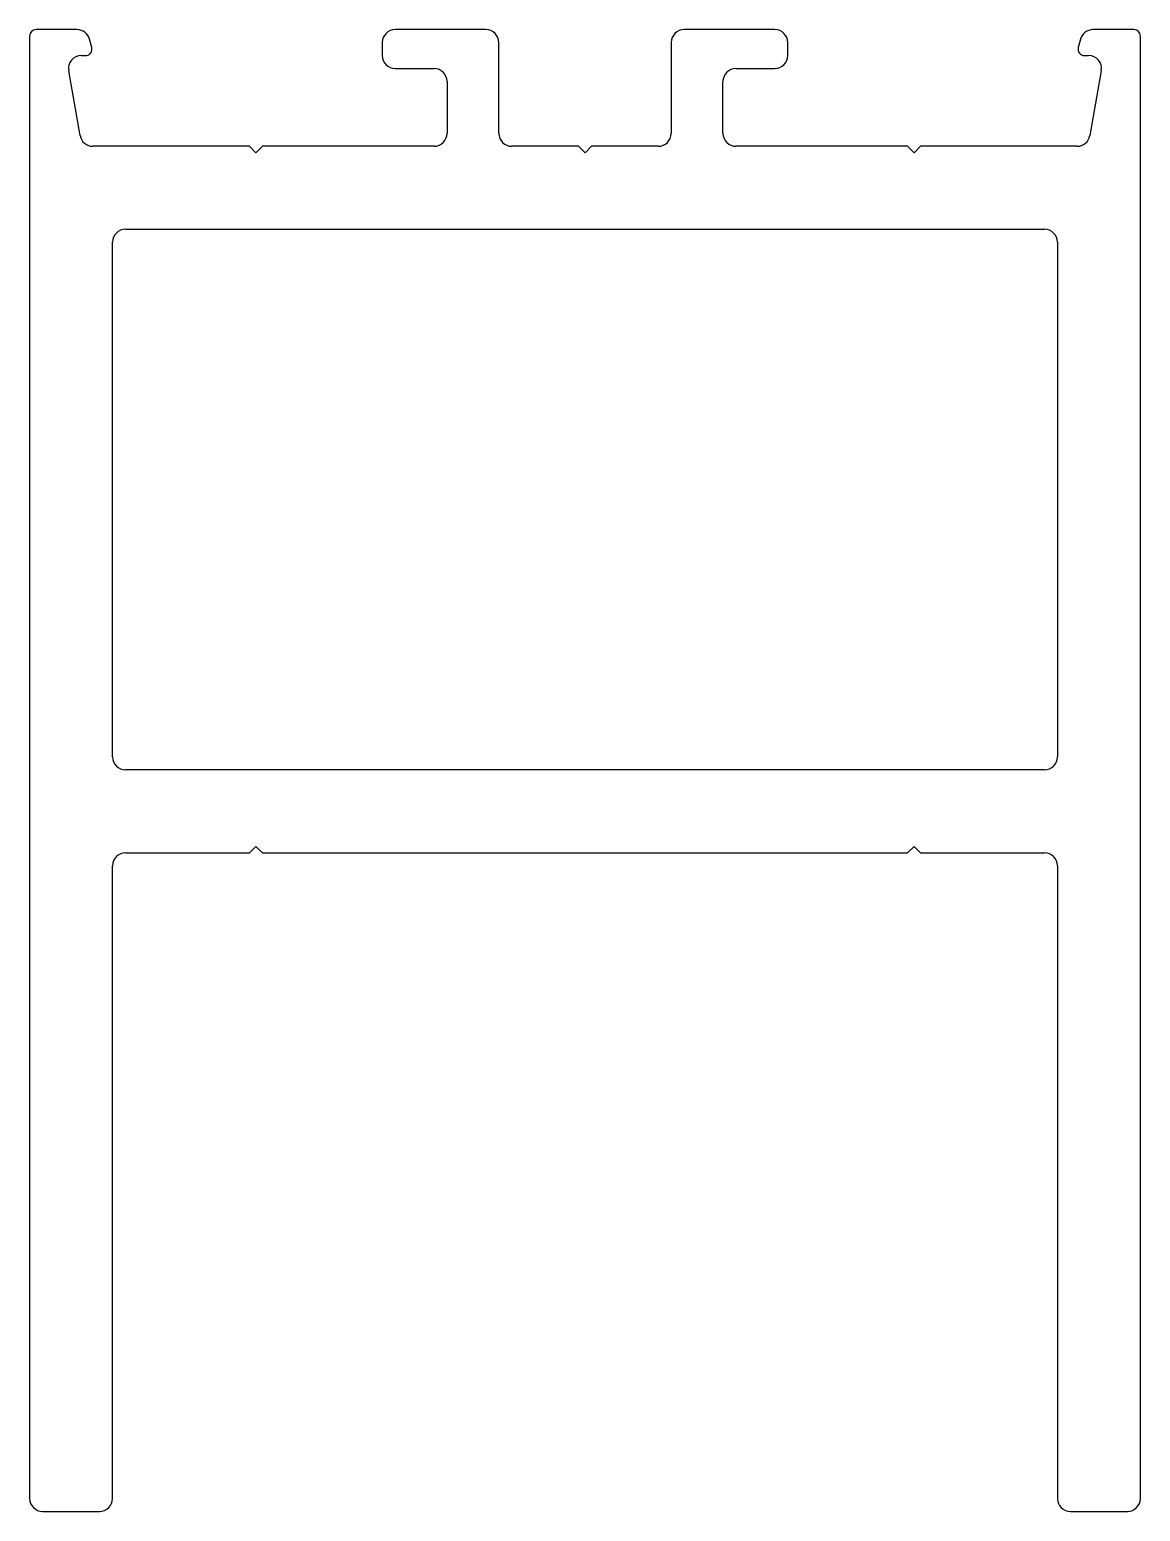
# Model space of a CAD drawing. Extents: x -19.7 to 23.2, y 2.8 to 59.9.
import ezdxf

# ---------------------------------------------------------------- set-up
doc = ezdxf.new("R2010")
doc.units = 0
doc.layers.add('PROFILE', color=1, linetype='CONTINUOUS')

msp = doc.modelspace()

# ---------------------------------------------------------------- linework, layer by layer
at = {"layer": 'PROFILE', "color": 7}
for p, q in [((-19.699, 59.662), (-19.699, 3.262)), ((-17.869, 59.912), (-19.449, 59.912)), ((-17.302, 59.227), (-17.386, 59.542)), ((-2.093, 59.912), (-5.593, 59.912)), ((9.057, 59.912), (5.557, 59.912)), ((20.85, 59.542), (20.765, 59.227)), ((22.913, 59.912), (21.333, 59.912)), ((23.163, 3.262), (23.163, 59.662)), ((-17.699, 58.912), (-17.543, 58.912)), ((-6.093, 59.412), (-6.093, 58.912)), ((-1.593, 55.912), (-1.593, 59.412)), ((5.057, 59.412), (5.057, 55.912)), ((9.557, 58.912), (9.557, 59.412)), ((21.007, 58.912), (21.163, 58.912)), ((-17.751, 55.825), (-18.192, 58.325)), ((-5.593, 58.412), (-4.093, 58.412)), ((7.557, 58.412), (9.057, 58.412)), ((21.656, 58.325), (21.215, 55.825)), ((-3.593, 57.912), (-3.593, 55.912)), ((7.057, 55.912), (7.057, 57.912)), ((-11.218, 55.412), (-17.259, 55.412)), ((-10.968, 55.162), (-11.218, 55.412)), ((-10.718, 55.412), (-10.968, 55.162)), ((-4.093, 55.412), (-10.718, 55.412)), ((1.482, 55.412), (-1.093, 55.412)), ((1.732, 55.162), (1.482, 55.412)), ((1.982, 55.412), (1.732, 55.162)), ((4.557, 55.412), (1.982, 55.412)), ((14.182, 55.412), (7.557, 55.412)), ((14.432, 55.162), (14.182, 55.412)), ((14.682, 55.412), (14.432, 55.162)), ((20.722, 55.412), (14.682, 55.412)), ((-15.999, 52.212), (19.463, 52.212)), ((-16.499, 31.862), (-16.499, 51.712)), ((19.963, 51.712), (19.963, 31.862)), ((19.463, 31.362), (-15.999, 31.362)), ((-15.999, 28.162), (-11.218, 28.162)), ((-11.218, 28.162), (-10.968, 28.412)), ((-10.968, 28.412), (-10.718, 28.162)), ((-10.718, 28.162), (14.182, 28.162)), ((14.182, 28.162), (14.432, 28.412)), ((14.432, 28.412), (14.682, 28.162)), ((14.682, 28.162), (19.463, 28.162)), ((-16.499, 3.262), (-16.499, 27.662)), ((19.963, 27.662), (19.963, 3.262)), ((-19.199, 2.762), (-16.999, 2.762)), ((20.463, 2.762), (22.663, 2.762))]:
    msp.add_line(p, q, dxfattribs=at)
for centre, radius, start, end in [((-19.449, 59.662), 0.25, 90, 180), ((-17.869, 59.412), 0.5, 15, 90), ((-5.593, 59.412), 0.5, 90, 180), ((-2.093, 59.412), 0.5, 360, 90), ((5.557, 59.412), 0.5, 90, 180), ((9.057, 59.412), 0.5, 0, 90), ((21.333, 59.412), 0.5, 90, 165), ((22.913, 59.662), 0.25, 0, 90), ((-17.699, 58.412), 0.5, 90, 190), ((-17.543, 59.162), 0.25, 270, 15), ((-5.593, 58.912), 0.5, 180, 270), ((9.057, 58.912), 0.5, 270, 0), ((21.007, 59.162), 0.25, 165, 270), ((21.163, 58.412), 0.5, 350, 90), ((-4.093, 57.912), 0.5, 360, 90), ((7.557, 57.912), 0.5, 90, 180), ((-17.259, 55.912), 0.5, 190, 270), ((-4.093, 55.912), 0.5, 270, 360), ((-1.093, 55.912), 0.5, 180, 270), ((4.557, 55.912), 0.5, 270, 360), ((7.557, 55.912), 0.5, 180, 270), ((20.722, 55.912), 0.5, 270, 350), ((-15.999, 51.712), 0.5, 90, 180), ((19.463, 51.712), 0.5, 0, 90), ((-15.999, 31.862), 0.5, 180, 270), ((19.463, 31.862), 0.5, 270, 0), ((-15.999, 27.662), 0.5, 90, 180), ((19.463, 27.662), 0.5, 0, 90), ((-19.199, 3.262), 0.5, 180, 270), ((-16.999, 3.262), 0.5, 270, 0), ((20.463, 3.262), 0.5, 180, 270), ((22.663, 3.262), 0.5, 270, 0)]:
    msp.add_arc(centre, radius, start, end, dxfattribs=at)

doc.saveas('drawing.dxf')
